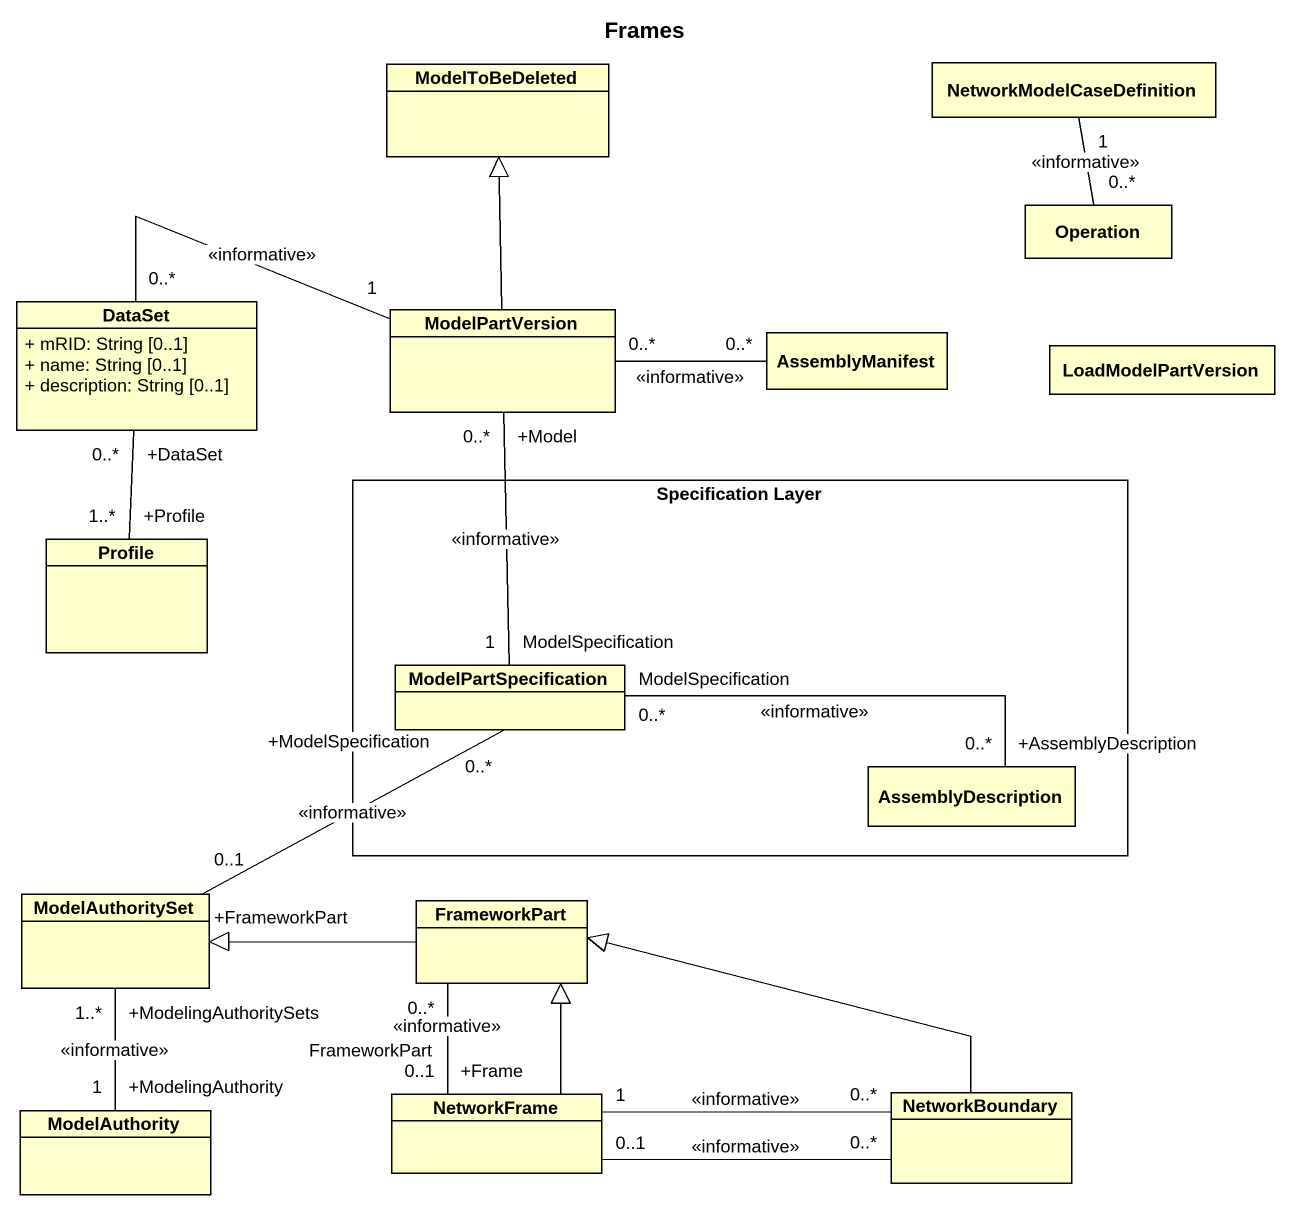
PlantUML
@startuml
title Frames
hide circle
hide empty members
skinparam classAttributeIconSize 0
class ModelToBeDeleted
class NetworkModelCaseDefinition
class Operation
class DataSet {
  + mRID: String [0..1]
  + name: String [0..1]
  + description: String [0..1]
}
class ModelPartVersion
class AssemblyManifest
class LoadModelPartVersion
rectangle "Specification Layer" as Specification_Layer {
  class ModelPartSpecification
  class AssemblyDescription
}
class Profile
class ModelAuthoritySet
class FrameworkPart
class ModelAuthority
class NetworkFrame
class NetworkBoundary
NetworkModelCaseDefinition "1" -- "0..*" Operation : <<informative>>
DataSet "+DataSet\n0..*" -- "+Profile\n1..*" Profile
ModelPartVersion -up-|> ModelToBeDeleted
ModelPartVersion "1" -left- "0..*" DataSet : <<informative>>
ModelPartVersion "+Model\n0..*" -- "ModelSpecification\n1" ModelPartSpecification : <<informative>>
AssemblyManifest "0..*" -left- "0..*" ModelPartVersion : <<informative>>
ModelPartSpecification "+ModelSpecification\n0..*" -- "+FrameworkPart\n0..1" ModelAuthoritySet : <<informative>>
AssemblyDescription "+AssemblyDescription\n0..*" -left- "ModelSpecification\n0..*" ModelPartSpecification : <<informative>>
ModelAuthoritySet "+ModelingAuthoritySets\n1..*" -- "+ModelingAuthority\n1" ModelAuthority : <<informative>>
FrameworkPart -left-|> ModelAuthoritySet
NetworkFrame -up-|> FrameworkPart
NetworkFrame "+Frame\n0..1" -up- "FrameworkPart\n0..*" FrameworkPart : <<informative>>
NetworkBoundary -left-|> FrameworkPart
NetworkBoundary "0..*" -left- "1" NetworkFrame : <<informative>>
NetworkBoundary "0..*" -left- "0..1" NetworkFrame : <<informative>>
@enduml
